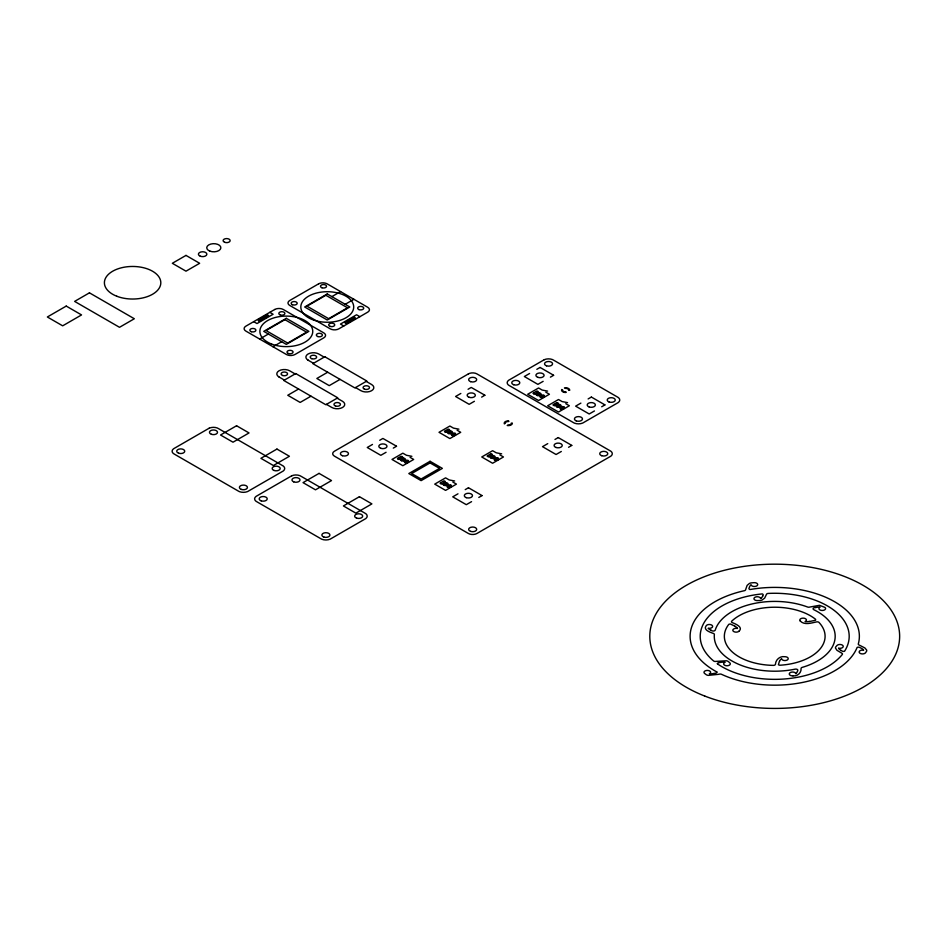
<?xml version="1.0" encoding="UTF-8"?>
<svg xmlns="http://www.w3.org/2000/svg" width="947" height="947" viewBox="0 0 947 947"><rect width="100%" height="100%" fill="white"/><g stroke="black" fill="none" stroke-linecap="round" stroke-linejoin="round"><path stroke-width="1.42" d="M797.611 671.127L797.812 670.405A2.012 1.16 0 0 0 795.137 669.15A60.454 34.897 0 0 1 714.358 634.49A2.012 1.16 0 0 0 713.387 633.436C710.463 632.359 702.567 629.885 706.261 625.647A3.303 1.906 0 0 1 710.558 624.641A3.303 1.906 0 0 1 712.428 627.08A3.303 1.906 0 0 1 708.273 628.228M762.737 596.125L763.152 595.13A2.012 1.16 0 0 0 762.252 593.911A74.553 43.041 0 0 0 713.624 660.97A2.012 1.16 0 0 0 716.015 661.385L726.515 660.769A5.564 3.208 0 0 1 728.243 661.48L729.829 662.853A3.303 1.906 0 0 1 728.764 665.457A3.303 1.906 0 0 1 724.242 664.936A3.303 1.906 0 0 1 725.023 662.308A3.551 2.048 0 0 0 724.597 662.249M779.44 661.172L778.41 664.77L779.712 665.244A50.38 29.085 0 0 0 819.013 622.451A2.012 1.16 0 0 0 816.397 621.942C811.307 622.972 804.477 625.387 800.274 621.054M739.062 631.164C743.584 627.139 735.346 623.836 732.339 622.653A2.012 1.16 0 0 1 731.794 621.09A50.38 29.085 0 0 1 815.639 619.338L815.58 620.226L809.661 621.516M331.888 296.612L340.577 291.593M259.667 339.05L268.356 334.031M345.205 304.307L353.906 299.288M272.985 346.744L281.685 341.725M298.589 389.016L287.758 395.266L300.152 402.428L310.983 396.177M327.674 372.23L316.843 378.48L329.236 385.63L340.068 379.38M372.491 444.451L367.247 447.481L380.812 455.318L386.068 452.287M379.735 440.272L382.896 438.449L396.556 446.226M460.834 393.455L455.59 396.485L469.156 404.322L474.4 401.291M468.067 389.276L471.239 387.441L484.9 395.23M393.301 448.109L396.473 446.286M481.644 397.113L484.805 395.278M529.586 373.497L524.342 376.527L537.908 384.364L543.152 381.333M536.819 369.318L539.991 367.495M397.42 458.395L401.031 456.312M444.439 431.252L448.049 429.169M550.396 377.155L553.557 375.332M404.653 462.574L408.275 460.491M451.672 435.431L455.294 433.347M533.137 393.206L536.76 391.111M540.37 397.385L543.992 395.29M553.084 404.724L556.706 402.629M560.328 408.903L563.938 406.808M440.166 483.077L443.776 480.993M487.184 455.933L490.795 453.838M580.878 403.114L575.634 406.145L589.2 413.981L594.456 410.951M588.123 398.936L591.283 397.113M447.398 487.255L451.021 485.172M494.417 460.112L498.039 458.028M601.688 406.772L604.861 404.949M457.981 493.813L452.737 496.844L466.303 504.68L471.559 501.65M465.226 489.635L468.386 487.8M547.745 443.634L542.501 446.664L556.067 454.501L561.322 451.47M554.978 439.455L558.15 437.621M478.791 497.471L481.964 495.636M568.555 447.292L571.716 445.457M815.509 607.453L814.325 607.714A2.012 1.16 0 0 0 813.793 609.679A60.454 34.897 0 0 1 802.18 667.398A2.012 1.16 0 0 0 801.091 668.404C801.47 672.926 797.374 676.466 792.97 675.862M714.014 673.518L715.66 673.163A2.012 1.16 0 0 0 716.903 672.11M547.615 391.111L542.181 390.069L538.571 387.986L527.704 394.248L538.571 400.522L549.426 394.248L545.803 392.165M567.561 402.629L562.127 401.587L558.517 399.504L547.662 405.766L558.517 412.04L569.372 405.766L565.75 403.682M458.916 429.169L453.483 428.115L449.861 426.032L439.006 432.305L449.861 438.568L460.727 432.305L457.105 430.21M501.661 453.838L496.228 452.796L492.606 450.713L481.751 456.975L492.606 463.249L503.461 456.975L499.85 454.891M411.898 456.312L406.464 455.27L402.842 453.175L391.987 459.449L402.842 465.711L413.697 459.449L410.087 457.354M454.643 480.993L449.209 479.94L445.587 477.856L434.732 484.118L445.587 490.392L456.442 484.118L452.832 482.035M711.043 630.347L712.026 630.809A2.012 1.16 0 0 0 715.234 630.086A60.454 34.897 0 0 1 807.625 607.027A2.012 1.16 0 0 0 809.697 607.074L819.486 605.311L824.932 607.406A3.303 1.906 0 0 1 824.304 610.057A3.303 1.906 0 0 1 819.711 609.773A3.303 1.906 0 0 1 820.066 607.122A8.05 4.652 0 0 0 815.627 607.583M313.493 363.305L308.154 360.215M279.045 376.989L278.998 376.965A7.552 4.368 0 0 1 278.998 370.798A7.552 4.368 0 0 1 289.675 370.798L295.097 373.923M308.106 360.191L308.13 360.203A7.552 4.368 0 0 1 308.083 354A7.552 4.368 0 0 1 318.76 354L324.182 357.126M540.086 367.448L553.652 375.272M591.378 397.053L604.944 404.89M536.76 394.248L538.571 395.29M556.706 405.766L558.517 406.808M359.872 316.689L356.557 314.783L340.47 324.075L343.773 325.981M558.245 437.573L571.81 445.41M269.788 312.356L273.103 314.262L257.004 323.554L253.689 321.649M366.217 381.392L371.626 384.529A7.552 4.368 0 0 1 371.626 390.697A7.552 4.368 0 0 1 360.937 390.697L355.527 387.572M448.049 432.305L449.861 433.347M490.795 456.975L492.606 458.028M337.12 398.19L342.542 401.315A7.552 4.368 0 0 1 342.542 407.482A7.552 4.368 0 0 1 331.852 407.482L326.443 404.357M278.998 376.965L284.408 380.09M468.481 487.752L482.047 495.589M401.031 459.449L402.842 460.491M443.776 484.118L445.587 485.172M841.078 650.459L842.262 651.11A2.012 1.16 0 0 0 844.546 651.264A74.553 43.041 0 0 0 768.266 593.426A2.012 1.16 0 0 0 766.454 594.408L764.62 598.161L762.122 599.972A5.564 3.208 0 0 1 760.204 600.481L757.34 600.587A3.303 1.906 0 0 1 753.966 598.753A3.303 1.906 0 0 1 757.008 596.752A3.303 1.906 0 0 1 760.559 598.457A3.551 2.048 0 0 0 760.867 598.279M735.061 626.227L730.279 623.955L728.811 624.333A50.38 29.085 0 0 0 773.368 665.374A2.012 1.16 0 0 0 775.427 664.321C775.664 659.55 780.068 655.857 784.838 656.709A3.303 1.906 0 0 1 788.212 658.544A3.303 1.906 0 0 1 785.158 660.544A3.303 1.906 0 0 1 781.618 658.84M511.333 423.037A3.066 1.776 0 0 1 507.9 425.014M505.236 423.498A3.066 1.776 0 0 1 508.788 421.498M512.363 423.06A4.096 2.368 0 0 1 507.201 425.534M504.36 423.936A4.096 2.368 0 0 1 508.657 420.894M565.205 388.377A3.066 1.776 0 0 1 568.662 390.424M566.022 391.892A3.066 1.776 0 0 1 562.589 389.915M564.448 387.879A4.096 2.368 0 0 1 569.715 390.353M565.975 392.496A4.096 2.368 0 0 1 561.689 389.513M709.445 673.791A3.303 1.906 0 0 0 709.883 671.139A3.303 1.906 0 0 0 705.314 670.807A3.303 1.906 0 0 0 704.615 673.447L706.344 674.761A5.564 3.208 0 0 0 708.155 675.389L718.548 674.323A5.161 2.983 0 0 1 719.933 674.063A2.012 1.16 0 0 1 721.531 674.311A84.638 48.865 0 0 0 857.153 647.381A2.012 1.16 0 0 1 859.533 647.405L860.894 648.056A9.73 5.611 0 0 1 863.51 649.914M709.883 673.838A3.551 2.048 0 0 1 709.421 673.779M713.967 673.447A9.73 5.611 0 0 1 709.907 673.897M716.891 671.979A84.626 48.865 0 0 1 744.306 590.715A2.012 1.16 0 0 0 745.467 590.028A5.161 2.983 0 0 0 745.774 589.212L747.124 585.388L749.385 583.482A5.564 3.208 0 0 1 751.231 582.89L754.072 582.665A3.303 1.906 0 0 1 757.671 584.346A3.303 1.906 0 0 1 754.889 586.477A3.303 1.906 0 0 1 751.137 584.926M750.746 585.104A9.73 5.611 0 0 0 749.385 587.353L748.982 588.253A2.012 1.16 0 0 0 750.024 589.531A84.626 48.865 0 0 1 858.325 643.901A2.012 1.16 0 0 0 858.763 644.824A5.161 2.983 0 0 0 859.84 645.381L864.895 647.961L866.635 650.044A5.564 3.208 0 0 1 866.588 651.264L865.511 652.803A3.303 1.906 0 0 1 861.178 653.761A3.303 1.906 0 0 1 859.391 651.311A3.303 1.906 0 0 1 863.593 650.198M762.619 596.113A9.73 5.611 0 0 1 760.974 598.291M717.364 663.8A74.553 43.041 0 0 0 842.274 654.519A2.012 1.16 0 0 0 841.705 653.122L836.994 650.329L835.526 648.174A5.564 3.208 0 0 1 835.716 646.955L836.994 645.475A3.303 1.906 0 0 1 841.433 644.706A3.303 1.906 0 0 1 842.901 647.227A3.303 1.906 0 0 1 838.58 648.15M841.066 650.352A9.73 5.611 0 0 1 838.616 648.435M717.376 663.669A2.012 1.16 0 0 1 718.749 662.675L720.442 662.391A9.73 5.611 0 0 1 724.573 662.19M711.185 630.217A8.05 4.652 0 0 1 708.356 628.488M797.35 671.127A8.05 4.652 0 0 1 795.918 673.625M792.97 675.85A3.303 1.906 0 0 1 789.313 674.217A3.303 1.906 0 0 1 792.023 672.062A3.303 1.906 0 0 1 795.823 673.566M779.689 661.195A8.05 4.652 0 0 1 781.535 658.781M800.298 621.043A3.303 1.906 0 0 1 801.34 618.438A3.303 1.906 0 0 1 805.861 618.971A3.303 1.906 0 0 1 805.08 621.587A8.05 4.652 0 0 0 809.567 621.374M739.027 631.152A3.303 1.906 0 0 1 734.623 631.933A3.303 1.906 0 0 1 733.144 629.412A3.303 1.906 0 0 1 737.476 628.488M734.908 626.346A8.05 4.652 0 0 1 737.429 628.216M397.728 458.845C400.036 461.011 400.19 456.785 397.74 458.81M400.853 457.046C403.315 459.188 403.114 454.951 400.853 457.01M440.473 483.526C443.172 485.645 442.367 481.348 440.473 483.526M444.747 431.702C446.937 433.915 447.386 429.547 444.747 431.702M443.598 481.727C446.215 483.858 445.599 479.537 443.598 481.727M447.872 429.902C450.417 432.021 449.932 427.843 447.895 429.82M487.492 456.383C489.99 458.478 489.765 454.311 487.516 456.3M490.617 454.584C493.221 456.667 492.641 452.512 490.629 454.501M533.445 393.656C535.943 395.775 535.659 391.585 533.457 393.609M536.57 391.857C539.127 393.964 538.63 389.773 536.594 391.762M553.403 405.174C555.487 407.364 556.161 403.126 553.415 405.091M556.516 403.375C559.085 405.482 558.659 401.256 556.528 403.327M402.842 458.395L401.942 459.97L404.653 459.449L402.842 458.395M449.861 431.252L448.961 432.826L451.672 432.305L449.861 431.252M445.587 483.077L444.688 484.651L447.398 484.118L445.587 483.077M492.606 455.933L491.706 457.496L494.417 456.975L492.606 455.933M538.571 393.206L537.659 394.769L540.37 394.248L538.571 393.206M558.517 404.724L557.605 406.287L560.328 405.766L558.517 404.724M66.231 306.082L47.35 316.985L62.668 325.827L81.549 314.925L66.231 306.082M89.444 292.836L74.624 301.395L119.511 327.307L134.332 318.748L89.444 292.836M185.991 255.406L172.33 263.29L185.991 271.173L199.651 263.29L185.991 255.406M318.594 283.851L289.746 300.507A6.049 3.492 0 0 0 289.746 305.443L330.278 328.846A6.049 3.492 0 0 0 338.837 328.846L367.685 312.179A6.049 3.492 0 0 0 367.685 307.254L327.153 283.851A6.049 3.492 0 0 0 318.594 283.851M274.737 309.491L245.877 326.159A6.049 3.492 0 0 0 245.877 331.095L286.42 354.498A6.049 3.492 0 0 0 294.967 354.498L323.815 337.83A6.049 3.492 0 0 0 323.815 332.906L283.283 309.491A6.049 3.492 0 0 0 274.737 309.491M327.26 293.949L304.674 306.982L327.26 320.015L349.834 306.982L327.26 293.949M325.863 295.275L306.994 306.177L328.645 318.677L347.525 307.787L325.863 295.275M286.314 318.322L263.728 331.355L286.314 344.4L308.9 331.355L286.314 318.322M284.917 319.66L266.048 330.55L287.699 343.063L306.579 332.16L284.917 319.66M295.736 373.556L283.769 380.469L325.804 404.736L337.771 397.823L295.736 373.556M324.821 356.759L312.853 363.672L354.888 387.939L366.856 381.025L324.821 356.759M209.204 428.186L173.585 448.748A6.913 3.989 0 0 0 174.745 454.359L237.697 490.7A7.138 4.119 0 0 0 247.676 491.529L283.295 470.967A7.138 4.119 0 0 0 281.863 465.202L218.911 428.849A6.913 3.989 0 0 0 209.204 428.186M236.561 425.748L220.533 435.004L233.009 442.202L249.037 432.945L236.561 425.748M276.95 449.067L260.91 458.324L273.387 465.522L289.415 456.265L276.95 449.067M291.7 475.808L256.081 496.382A6.913 3.989 0 0 0 257.229 501.981L320.181 538.322A7.138 4.119 0 0 0 330.172 539.151L365.791 518.589A7.138 4.119 0 0 0 364.346 512.824L301.406 476.483A6.913 3.989 0 0 0 291.7 475.808M468.386 373.899L334.457 451.222A6.049 3.492 0 0 0 334.457 456.158L468.386 533.481A6.049 3.492 0 0 0 476.933 533.481L610.862 456.158A7.126 4.108 0 0 0 610.862 451.222L476.933 373.899A6.049 3.492 0 0 0 468.386 373.899M319.056 473.382L303.028 482.627L315.493 489.824L331.521 480.579L319.056 473.382M544.265 359.706L508.646 380.268A6.913 3.989 0 0 0 509.794 385.867L572.746 422.208A7.138 4.119 0 0 0 582.736 423.037L618.355 402.475A7.138 4.119 0 0 0 616.911 396.71L553.971 360.369A6.913 3.989 0 0 0 544.265 359.706M359.434 496.69L343.406 505.947L355.871 513.144L371.899 503.887L359.434 496.69M430.068 461.284L408.808 473.547L421.119 480.65L442.367 468.386L430.068 461.284M430.068 462.917L411.661 473.547L421.119 479.004L439.526 468.386L430.068 462.917M342.412 455.708A4.025 2.332 0 0 0 348.46 453.684A4.025 2.332 0 0 0 342.412 451.672A4.025 2.332 0 0 0 342.412 455.708M470.647 531.385A4.025 2.332 0 0 0 476.696 529.373A4.025 2.332 0 0 0 470.647 527.349A4.025 2.332 0 0 0 470.647 531.385M601.724 455.708A4.025 2.332 0 0 0 607.773 453.684A4.025 2.332 0 0 0 601.724 451.672A4.025 2.332 0 0 0 601.724 455.708M470.647 381.665A4.025 2.332 0 0 0 476.696 379.652A4.025 2.332 0 0 0 470.647 377.64A4.025 2.332 0 0 0 470.647 381.665M466.279 497.66A4.096 2.368 0 0 0 472.482 495.683A4.096 2.368 0 0 0 466.409 493.576A4.096 2.368 0 0 0 466.279 497.66M556.043 447.481A4.096 2.368 0 0 0 562.246 445.504A4.096 2.368 0 0 0 556.173 443.397A4.096 2.368 0 0 0 556.043 447.481M380.789 448.31A4.096 2.368 0 0 0 386.992 446.333A4.096 2.368 0 0 0 380.919 444.214A4.096 2.368 0 0 0 380.789 448.31M469.12 397.302A4.096 2.368 0 0 0 475.335 395.325A4.096 2.368 0 0 0 469.25 393.218A4.096 2.368 0 0 0 469.12 397.302M448.547 433.56A2.557 1.48 0 0 0 452.417 432.329A2.557 1.48 0 0 0 448.629 431.003A2.557 1.48 0 0 0 448.547 433.56M452.429 435.442A2.214 1.278 0 0 0 455.756 434.342A2.214 1.278 0 0 0 452.429 433.229A2.214 1.278 0 0 0 452.429 435.442M401.528 460.716A2.557 1.48 0 0 0 405.399 459.473A2.557 1.48 0 0 0 401.611 458.159A2.557 1.48 0 0 0 401.528 460.716M405.411 462.598A2.214 1.278 0 0 0 408.737 461.485A2.214 1.278 0 0 0 405.411 460.372A2.214 1.278 0 0 0 405.411 462.598M491.292 458.241A2.557 1.48 0 0 0 495.163 457.01A2.557 1.48 0 0 0 491.375 455.685A2.557 1.48 0 0 0 491.292 458.241M495.174 460.124A2.214 1.278 0 0 0 498.501 459.023A2.214 1.278 0 0 0 495.174 457.91A2.214 1.278 0 0 0 495.174 460.124M444.273 485.385A2.557 1.48 0 0 0 448.144 484.154A2.557 1.48 0 0 0 444.356 482.828A2.557 1.48 0 0 0 444.273 485.385M448.026 487.22A2.214 1.278 0 0 0 451.482 486.261A2.214 1.278 0 0 0 448.298 485.018A2.214 1.278 0 0 0 448.026 487.22M116.789 296.233A28.209 16.288 0 0 0 160.741 283.911A28.209 16.288 0 0 0 120.281 268.096A28.209 16.288 0 0 0 116.789 296.233M224.652 242.29A3.528 2.036 0 0 0 230.145 240.751A3.528 2.036 0 0 0 225.09 238.774A3.528 2.036 0 0 0 224.652 242.29M200.302 256.223A4.226 2.439 0 0 0 206.848 254.341A4.226 2.439 0 0 0 200.752 252.009A4.226 2.439 0 0 0 200.302 256.223M209.855 251.121A7.055 4.072 0 0 0 220.84 248.031A7.055 4.072 0 0 0 210.731 244.077A7.055 4.072 0 0 0 209.855 251.121M288.362 353.515A3.019 1.74 0 0 0 293.061 352.189A3.019 1.74 0 0 0 288.728 350.497A3.019 1.74 0 0 0 288.362 353.515M251.357 331.699A3.019 1.74 0 0 0 255.891 330.183A3.019 1.74 0 0 0 251.357 328.68A3.019 1.74 0 0 0 251.357 331.699M280.348 314.96A3.019 1.74 0 0 0 284.881 313.445A3.019 1.74 0 0 0 280.348 311.93A3.019 1.74 0 0 0 280.348 314.96M317.872 336.564A3.019 1.74 0 0 0 322.406 335.049A3.019 1.74 0 0 0 317.872 333.533A3.019 1.74 0 0 0 317.872 336.564M271.493 343.998A26.445 15.27 0 0 0 312.688 332.444A26.445 15.27 0 0 0 274.76 317.624A26.445 15.27 0 0 0 271.493 343.998M266.415 316.44A1.385 0.793 0 0 0 268.557 315.825A1.385 0.793 0 0 0 266.557 315.055A1.385 0.793 0 0 0 266.415 316.44M263.988 317.837A1.385 0.793 0 0 0 266.131 317.221A1.385 0.793 0 0 0 264.13 316.464A1.385 0.793 0 0 0 263.988 317.837M261.218 319.435A1.385 0.793 0 0 0 263.361 318.819A1.385 0.793 0 0 0 261.36 318.062A1.385 0.793 0 0 0 261.218 319.435M258.791 320.844A1.385 0.793 0 0 0 260.934 320.216A1.385 0.793 0 0 0 258.945 319.459A1.385 0.793 0 0 0 258.791 320.844M322.004 287.781A3.019 1.74 0 0 0 326.537 286.278A3.019 1.74 0 0 0 322.004 284.763A3.019 1.74 0 0 0 322.004 287.781M359.008 309.598A3.019 1.74 0 0 0 363.719 308.284A3.019 1.74 0 0 0 359.387 306.579A3.019 1.74 0 0 0 359.008 309.598M330.195 326.407A3.019 1.74 0 0 0 334.729 324.892A3.019 1.74 0 0 0 330.195 323.377A3.019 1.74 0 0 0 330.195 326.407M292.481 304.733A3.019 1.74 0 0 0 297.192 303.419A3.019 1.74 0 0 0 292.86 301.726A3.019 1.74 0 0 0 292.481 304.733M314.037 320.204A26.445 15.27 0 0 0 353.705 306.982A26.445 15.27 0 0 0 314.037 293.759A26.445 15.27 0 0 0 314.037 320.204M345.631 323.235A1.385 0.793 0 0 0 347.774 322.619A1.385 0.793 0 0 0 345.773 321.85A1.385 0.793 0 0 0 345.631 323.235M348.058 321.826A1.385 0.793 0 0 0 350.201 321.211A1.385 0.793 0 0 0 348.2 320.453A1.385 0.793 0 0 0 348.058 321.826M350.828 320.228A1.385 0.793 0 0 0 352.959 319.613A1.385 0.793 0 0 0 350.97 318.855A1.385 0.793 0 0 0 350.828 320.228M353.243 318.831A1.385 0.793 0 0 0 355.385 318.216A1.385 0.793 0 0 0 353.397 317.458A1.385 0.793 0 0 0 353.243 318.831M364.477 389.146A3.22 1.858 0 0 0 369.496 387.737A3.22 1.858 0 0 0 364.879 385.938A3.22 1.858 0 0 0 364.477 389.146M311.812 358.7A3.22 1.858 0 0 0 316.641 357.09A3.22 1.858 0 0 0 311.812 355.48A3.22 1.858 0 0 0 311.812 358.7M335.581 406.014A3.22 1.858 0 0 0 340.423 404.405A3.22 1.858 0 0 0 335.581 402.795A3.22 1.858 0 0 0 335.581 406.014M282.727 375.497A3.22 1.858 0 0 0 287.557 373.887A3.22 1.858 0 0 0 282.727 372.266A3.22 1.858 0 0 0 282.727 375.497M273.92 470.422A4.025 2.332 0 0 0 280.194 468.658A4.025 2.332 0 0 0 274.417 466.398A4.025 2.332 0 0 0 273.92 470.422M211.465 434.318A4.025 2.332 0 0 0 217.514 432.305A4.025 2.332 0 0 0 211.465 430.281A4.025 2.332 0 0 0 211.465 434.318M241.39 489.433A4.025 2.332 0 0 0 247.439 487.421A4.025 2.332 0 0 0 241.39 485.397A4.025 2.332 0 0 0 241.39 489.433M178.699 453.234A4.025 2.332 0 0 0 184.748 451.222A4.025 2.332 0 0 0 178.699 449.209A4.025 2.332 0 0 0 178.699 453.234M261.183 500.856A4.025 2.332 0 0 0 267.232 498.844A4.025 2.332 0 0 0 261.183 496.832A4.025 2.332 0 0 0 261.183 500.856M323.874 537.056A4.025 2.332 0 0 0 329.923 535.043A4.025 2.332 0 0 0 323.874 533.019A4.025 2.332 0 0 0 323.874 537.056M293.712 481.845A4.025 2.332 0 0 0 299.998 480.093A4.025 2.332 0 0 0 294.209 477.833A4.025 2.332 0 0 0 293.712 481.845M356.652 518.139A4.025 2.332 0 0 0 362.689 516.115A4.025 2.332 0 0 0 356.652 514.103A4.025 2.332 0 0 0 356.652 518.139M513.759 384.754A4.025 2.332 0 0 0 519.796 382.73A4.025 2.332 0 0 0 513.759 380.718A4.025 2.332 0 0 0 513.759 384.754M576.202 420.859A4.025 2.332 0 0 0 582.476 419.095A4.025 2.332 0 0 0 576.699 416.834A4.025 2.332 0 0 0 576.202 420.859M546.526 365.826A4.025 2.332 0 0 0 552.575 363.814A4.025 2.332 0 0 0 546.526 361.801A4.025 2.332 0 0 0 546.526 365.826M608.968 401.93A4.025 2.332 0 0 0 615.254 400.179A4.025 2.332 0 0 0 609.466 397.918A4.025 2.332 0 0 0 608.968 401.93M537.884 377.356A4.096 2.368 0 0 0 544.087 375.379A4.096 2.368 0 0 0 538.014 373.26A4.096 2.368 0 0 0 537.884 377.356M589.176 406.973A4.096 2.368 0 0 0 595.379 404.985A4.096 2.368 0 0 0 589.306 402.877A4.096 2.368 0 0 0 589.176 406.973M537.245 395.515A2.557 1.48 0 0 0 541.128 394.272A2.557 1.48 0 0 0 537.328 392.958A2.557 1.48 0 0 0 537.245 395.515M541.139 397.397A2.214 1.278 0 0 0 544.454 396.296A2.214 1.278 0 0 0 541.139 395.183A2.214 1.278 0 0 0 541.139 397.397M557.191 407.032A2.557 1.48 0 0 0 561.074 405.79A2.557 1.48 0 0 0 557.274 404.476A2.557 1.48 0 0 0 557.191 407.032M561.086 408.915A2.214 1.278 0 0 0 564.4 407.802A2.214 1.278 0 0 0 561.086 406.701A2.214 1.278 0 0 0 561.086 408.915M704.698 696.033A124.933 72.126 0 0 0 899.33 641.45A124.933 72.126 0 0 0 720.134 571.432A124.933 72.126 0 0 0 704.698 696.033"/></g></svg>
